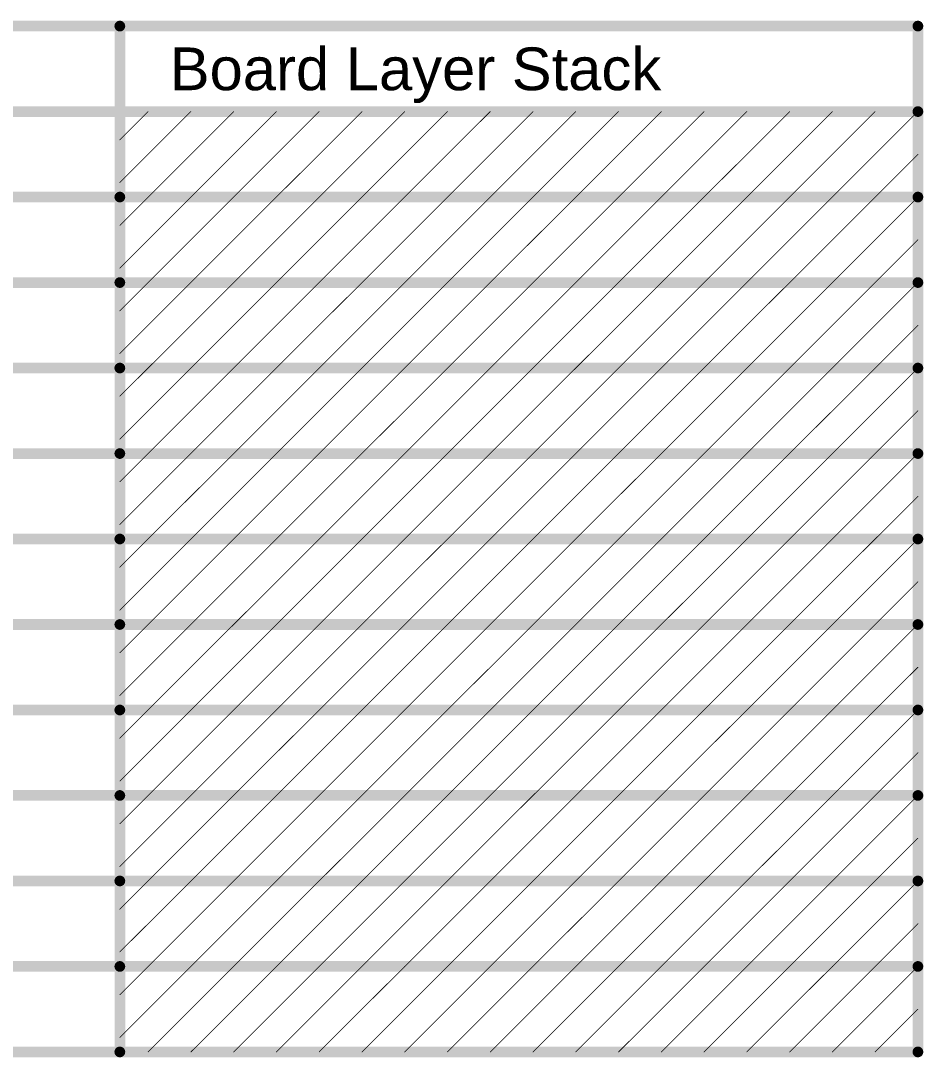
# Model space of a CAD drawing. Header units: inches. Extents: x -7 to 5163, y -3 to 5149.
# Drawn here: x 357.71 to 389.88, y 177 to 213.96 of the extents above; entities that cross this region are included whole.
import ezdxf

# ---------------------------------------------------------------- set-up
doc = ezdxf.new("R2010")
doc.units = ezdxf.units.IN
doc.layers.add('Fabrication', color=76, linetype='Continuous')
doc.styles.add('Arial', font='', dxfattribs={"height": 0.2})
doc.styles.get('Arial').set_extended_font_data('Arial')

msp = doc.modelspace()

# ---------------------------------------------------------------- linework, layer by layer
at = {"layer": 'Fabrication'}
for points, const_width in [([(274.4, 213.766), (389.686, 213.766)], 0.381), ([(361.246, 177.19), (361.246, 213.766)], 0.381), ([(389.686, 177.19), (389.686, 213.766)], 0.381), ([(274.4, 210.718), (389.686, 210.718)], 0.381), ([(361.246, 208.186), (363.778, 210.718)], 0.0254), ([(361.246, 209.71), (362.254, 210.718)], 0.0254), ([(362.254, 207.67), (365.302, 210.718)], 0.0254), ([(363.778, 207.67), (366.826, 210.718)], 0.0254), ([(365.302, 207.67), (368.35, 210.718)], 0.0254), ([(366.826, 207.67), (369.874, 210.718)], 0.0254), ([(368.35, 207.67), (371.398, 210.718)], 0.0254), ([(369.874, 207.67), (372.922, 210.718)], 0.0254), ([(371.398, 207.67), (374.446, 210.718)], 0.0254), ([(372.922, 207.67), (375.97, 210.718)], 0.0254), ([(374.446, 207.67), (377.494, 210.718)], 0.0254), ([(375.97, 207.67), (379.018, 210.718)], 0.0254), ([(377.494, 207.67), (380.542, 210.718)], 0.0254), ([(379.018, 207.67), (382.066, 210.718)], 0.0254), ([(380.542, 207.67), (383.59, 210.718)], 0.0254), ([(382.066, 207.67), (385.114, 210.718)], 0.0254), ([(383.59, 207.67), (386.638, 210.718)], 0.0254), ([(385.114, 207.67), (388.162, 210.718)], 0.0254), ([(386.638, 207.67), (389.686, 210.718)], 0.0254), ([(388.162, 207.67), (389.686, 209.194)], 0.0254), ([(346.771, 207.67), (361.246, 207.67)], 0.381), ([(361.246, 207.67), (389.686, 207.67)], 0.381), ([(361.246, 205.138), (363.778, 207.67)], 0.0254), ([(361.246, 206.662), (362.254, 207.67)], 0.0254), ([(362.254, 204.622), (365.302, 207.67)], 0.0254), ([(363.778, 204.622), (366.826, 207.67)], 0.0254), ([(365.302, 204.622), (368.35, 207.67)], 0.0254), ([(366.826, 204.622), (369.874, 207.67)], 0.0254), ([(368.35, 204.622), (371.398, 207.67)], 0.0254), ([(369.874, 204.622), (372.922, 207.67)], 0.0254), ([(371.398, 204.622), (374.446, 207.67)], 0.0254), ([(372.922, 204.622), (375.97, 207.67)], 0.0254), ([(374.446, 204.622), (377.494, 207.67)], 0.0254), ([(375.97, 204.622), (379.018, 207.67)], 0.0254), ([(377.494, 204.622), (380.542, 207.67)], 0.0254), ([(379.018, 204.622), (382.066, 207.67)], 0.0254), ([(380.542, 204.622), (383.59, 207.67)], 0.0254), ([(382.066, 204.622), (385.114, 207.67)], 0.0254), ([(383.59, 204.622), (386.638, 207.67)], 0.0254), ([(385.114, 204.622), (388.162, 207.67)], 0.0254), ([(386.638, 204.622), (389.686, 207.67)], 0.0254), ([(388.162, 204.622), (389.686, 206.146)], 0.0254), ([(346.771, 204.622), (361.246, 204.622)], 0.381), ([(361.246, 204.622), (389.686, 204.622)], 0.381), ([(361.246, 202.09), (363.778, 204.622)], 0.0254), ([(361.246, 203.614), (362.254, 204.622)], 0.0254), ([(362.254, 201.574), (365.302, 204.622)], 0.0254), ([(363.778, 201.574), (366.826, 204.622)], 0.0254), ([(365.302, 201.574), (368.35, 204.622)], 0.0254), ([(366.826, 201.574), (369.874, 204.622)], 0.0254), ([(368.35, 201.574), (371.398, 204.622)], 0.0254), ([(369.874, 201.574), (372.922, 204.622)], 0.0254), ([(371.398, 201.574), (374.446, 204.622)], 0.0254), ([(372.922, 201.574), (375.97, 204.622)], 0.0254), ([(374.446, 201.574), (377.494, 204.622)], 0.0254), ([(375.97, 201.574), (379.018, 204.622)], 0.0254), ([(377.494, 201.574), (380.542, 204.622)], 0.0254), ([(379.018, 201.574), (382.066, 204.622)], 0.0254), ([(380.542, 201.574), (383.59, 204.622)], 0.0254), ([(382.066, 201.574), (385.114, 204.622)], 0.0254), ([(383.59, 201.574), (386.638, 204.622)], 0.0254), ([(385.114, 201.574), (388.162, 204.622)], 0.0254), ([(386.638, 201.574), (389.686, 204.622)], 0.0254), ([(388.162, 201.574), (389.686, 203.098)], 0.0254), ([(346.771, 201.574), (361.246, 201.574)], 0.381), ([(361.246, 201.574), (389.686, 201.574)], 0.381), ([(361.246, 199.042), (363.778, 201.574)], 0.0254), ([(361.246, 200.566), (362.254, 201.574)], 0.0254), ([(362.254, 198.526), (365.302, 201.574)], 0.0254), ([(363.778, 198.526), (366.826, 201.574)], 0.0254), ([(365.302, 198.526), (368.35, 201.574)], 0.0254), ([(366.826, 198.526), (369.874, 201.574)], 0.0254), ([(368.35, 198.526), (371.398, 201.574)], 0.0254), ([(369.874, 198.526), (372.922, 201.574)], 0.0254), ([(371.398, 198.526), (374.446, 201.574)], 0.0254), ([(372.922, 198.526), (375.97, 201.574)], 0.0254), ([(374.446, 198.526), (377.494, 201.574)], 0.0254), ([(375.97, 198.526), (379.018, 201.574)], 0.0254), ([(377.494, 198.526), (380.542, 201.574)], 0.0254), ([(379.018, 198.526), (382.066, 201.574)], 0.0254), ([(380.542, 198.526), (383.59, 201.574)], 0.0254), ([(382.066, 198.526), (385.114, 201.574)], 0.0254), ([(383.59, 198.526), (386.638, 201.574)], 0.0254), ([(385.114, 198.526), (388.162, 201.574)], 0.0254), ([(386.638, 198.526), (389.686, 201.574)], 0.0254), ([(388.162, 198.526), (389.686, 200.05)], 0.0254), ([(346.771, 198.526), (361.246, 198.526)], 0.381), ([(361.246, 198.526), (389.686, 198.526)], 0.381), ([(361.246, 195.994), (363.778, 198.526)], 0.0254), ([(361.246, 197.518), (362.254, 198.526)], 0.0254), ([(362.254, 195.478), (365.302, 198.526)], 0.0254), ([(363.778, 195.478), (366.826, 198.526)], 0.0254), ([(365.302, 195.478), (368.35, 198.526)], 0.0254), ([(366.826, 195.478), (369.874, 198.526)], 0.0254), ([(368.35, 195.478), (371.398, 198.526)], 0.0254), ([(369.874, 195.478), (372.922, 198.526)], 0.0254), ([(371.398, 195.478), (374.446, 198.526)], 0.0254), ([(372.922, 195.478), (375.97, 198.526)], 0.0254), ([(374.446, 195.478), (377.494, 198.526)], 0.0254), ([(375.97, 195.478), (379.018, 198.526)], 0.0254), ([(377.494, 195.478), (380.542, 198.526)], 0.0254), ([(379.018, 195.478), (382.066, 198.526)], 0.0254), ([(380.542, 195.478), (383.59, 198.526)], 0.0254), ([(382.066, 195.478), (385.114, 198.526)], 0.0254), ([(383.59, 195.478), (386.638, 198.526)], 0.0254), ([(385.114, 195.478), (388.162, 198.526)], 0.0254), ([(386.638, 195.478), (389.686, 198.526)], 0.0254), ([(388.162, 195.478), (389.686, 197.002)], 0.0254), ([(346.771, 195.478), (361.246, 195.478)], 0.381), ([(361.246, 195.478), (389.686, 195.478)], 0.381), ([(361.246, 192.946), (363.778, 195.478)], 0.0254), ([(361.246, 194.47), (362.254, 195.478)], 0.0254), ([(362.254, 192.43), (365.302, 195.478)], 0.0254), ([(363.778, 192.43), (366.826, 195.478)], 0.0254), ([(365.302, 192.43), (368.35, 195.478)], 0.0254), ([(366.826, 192.43), (369.874, 195.478)], 0.0254), ([(368.35, 192.43), (371.398, 195.478)], 0.0254), ([(369.874, 192.43), (372.922, 195.478)], 0.0254), ([(371.398, 192.43), (374.446, 195.478)], 0.0254), ([(372.922, 192.43), (375.97, 195.478)], 0.0254), ([(374.446, 192.43), (377.494, 195.478)], 0.0254), ([(375.97, 192.43), (379.018, 195.478)], 0.0254), ([(377.494, 192.43), (380.542, 195.478)], 0.0254), ([(379.018, 192.43), (382.066, 195.478)], 0.0254), ([(380.542, 192.43), (383.59, 195.478)], 0.0254), ([(382.066, 192.43), (385.114, 195.478)], 0.0254), ([(383.59, 192.43), (386.638, 195.478)], 0.0254), ([(385.114, 192.43), (388.162, 195.478)], 0.0254), ([(386.638, 192.43), (389.686, 195.478)], 0.0254), ([(388.162, 192.43), (389.686, 193.954)], 0.0254), ([(346.771, 192.43), (361.246, 192.43)], 0.381), ([(361.246, 192.43), (389.686, 192.43)], 0.381), ([(361.246, 189.898), (363.778, 192.43)], 0.0254), ([(361.246, 191.422), (362.254, 192.43)], 0.0254), ([(362.254, 189.382), (365.302, 192.43)], 0.0254), ([(363.778, 189.382), (366.826, 192.43)], 0.0254), ([(365.302, 189.382), (368.35, 192.43)], 0.0254), ([(366.826, 189.382), (369.874, 192.43)], 0.0254), ([(368.35, 189.382), (371.398, 192.43)], 0.0254), ([(369.874, 189.382), (372.922, 192.43)], 0.0254), ([(371.398, 189.382), (374.446, 192.43)], 0.0254), ([(372.922, 189.382), (375.97, 192.43)], 0.0254), ([(374.446, 189.382), (377.494, 192.43)], 0.0254), ([(375.97, 189.382), (379.018, 192.43)], 0.0254), ([(377.494, 189.382), (380.542, 192.43)], 0.0254), ([(379.018, 189.382), (382.066, 192.43)], 0.0254), ([(380.542, 189.382), (383.59, 192.43)], 0.0254), ([(382.066, 189.382), (385.114, 192.43)], 0.0254), ([(383.59, 189.382), (386.638, 192.43)], 0.0254), ([(385.114, 189.382), (388.162, 192.43)], 0.0254), ([(386.638, 189.382), (389.686, 192.43)], 0.0254), ([(388.162, 189.382), (389.686, 190.906)], 0.0254), ([(346.771, 189.382), (361.246, 189.382)], 0.381), ([(361.246, 189.382), (389.686, 189.382)], 0.381), ([(361.246, 186.85), (363.778, 189.382)], 0.0254), ([(361.246, 188.374), (362.254, 189.382)], 0.0254), ([(362.254, 186.334), (365.302, 189.382)], 0.0254), ([(363.778, 186.334), (366.826, 189.382)], 0.0254), ([(365.302, 186.334), (368.35, 189.382)], 0.0254), ([(366.826, 186.334), (369.874, 189.382)], 0.0254), ([(368.35, 186.334), (371.398, 189.382)], 0.0254), ([(369.874, 186.334), (372.922, 189.382)], 0.0254), ([(371.398, 186.334), (374.446, 189.382)], 0.0254), ([(372.922, 186.334), (375.97, 189.382)], 0.0254), ([(374.446, 186.334), (377.494, 189.382)], 0.0254), ([(375.97, 186.334), (379.018, 189.382)], 0.0254), ([(377.494, 186.334), (380.542, 189.382)], 0.0254), ([(379.018, 186.334), (382.066, 189.382)], 0.0254), ([(380.542, 186.334), (383.59, 189.382)], 0.0254), ([(382.066, 186.334), (385.114, 189.382)], 0.0254), ([(383.59, 186.334), (386.638, 189.382)], 0.0254), ([(385.114, 186.334), (388.162, 189.382)], 0.0254), ([(386.638, 186.334), (389.686, 189.382)], 0.0254), ([(388.162, 186.334), (389.686, 187.858)], 0.0254), ([(346.771, 186.334), (361.246, 186.334)], 0.381), ([(361.246, 186.334), (389.686, 186.334)], 0.381), ([(361.246, 183.802), (363.778, 186.334)], 0.0254), ([(361.246, 185.326), (362.254, 186.334)], 0.0254), ([(362.254, 183.286), (365.302, 186.334)], 0.0254), ([(363.778, 183.286), (366.826, 186.334)], 0.0254), ([(365.302, 183.286), (368.35, 186.334)], 0.0254), ([(366.826, 183.286), (369.874, 186.334)], 0.0254), ([(368.35, 183.286), (371.398, 186.334)], 0.0254), ([(369.874, 183.286), (372.922, 186.334)], 0.0254), ([(371.398, 183.286), (374.446, 186.334)], 0.0254), ([(372.922, 183.286), (375.97, 186.334)], 0.0254), ([(374.446, 183.286), (377.494, 186.334)], 0.0254), ([(375.97, 183.286), (379.018, 186.334)], 0.0254), ([(377.494, 183.286), (380.542, 186.334)], 0.0254), ([(379.018, 183.286), (382.066, 186.334)], 0.0254), ([(380.542, 183.286), (383.59, 186.334)], 0.0254), ([(382.066, 183.286), (385.114, 186.334)], 0.0254), ([(383.59, 183.286), (386.638, 186.334)], 0.0254), ([(385.114, 183.286), (388.162, 186.334)], 0.0254), ([(386.638, 183.286), (389.686, 186.334)], 0.0254), ([(388.162, 183.286), (389.686, 184.81)], 0.0254), ([(346.771, 183.286), (361.246, 183.286)], 0.381), ([(361.246, 183.286), (389.686, 183.286)], 0.381), ([(361.246, 180.754), (363.778, 183.286)], 0.0254), ([(361.246, 182.278), (362.254, 183.286)], 0.0254), ([(362.254, 180.238), (365.302, 183.286)], 0.0254), ([(363.778, 180.238), (366.826, 183.286)], 0.0254), ([(365.302, 180.238), (368.35, 183.286)], 0.0254), ([(366.826, 180.238), (369.874, 183.286)], 0.0254), ([(368.35, 180.238), (371.398, 183.286)], 0.0254), ([(369.874, 180.238), (372.922, 183.286)], 0.0254), ([(371.398, 180.238), (374.446, 183.286)], 0.0254), ([(372.922, 180.238), (375.97, 183.286)], 0.0254), ([(374.446, 180.238), (377.494, 183.286)], 0.0254), ([(375.97, 180.238), (379.018, 183.286)], 0.0254), ([(377.494, 180.238), (380.542, 183.286)], 0.0254), ([(379.018, 180.238), (382.066, 183.286)], 0.0254), ([(380.542, 180.238), (383.59, 183.286)], 0.0254), ([(382.066, 180.238), (385.114, 183.286)], 0.0254), ([(383.59, 180.238), (386.638, 183.286)], 0.0254), ([(385.114, 180.238), (388.162, 183.286)], 0.0254), ([(386.638, 180.238), (389.686, 183.286)], 0.0254), ([(388.162, 180.238), (389.686, 181.762)], 0.0254), ([(346.771, 180.238), (361.246, 180.238)], 0.381), ([(361.246, 180.238), (389.686, 180.238)], 0.381), ([(361.246, 177.706), (363.778, 180.238)], 0.0254), ([(361.246, 179.23), (362.254, 180.238)], 0.0254), ([(362.254, 177.19), (365.302, 180.238)], 0.0254), ([(363.778, 177.19), (366.826, 180.238)], 0.0254), ([(365.302, 177.19), (368.35, 180.238)], 0.0254), ([(366.826, 177.19), (369.874, 180.238)], 0.0254), ([(368.35, 177.19), (371.398, 180.238)], 0.0254), ([(369.874, 177.19), (372.922, 180.238)], 0.0254), ([(371.398, 177.19), (374.446, 180.238)], 0.0254), ([(372.922, 177.19), (375.97, 180.238)], 0.0254), ([(374.446, 177.19), (377.494, 180.238)], 0.0254), ([(375.97, 177.19), (379.018, 180.238)], 0.0254), ([(377.494, 177.19), (380.542, 180.238)], 0.0254), ([(379.018, 177.19), (382.066, 180.238)], 0.0254), ([(380.542, 177.19), (383.59, 180.238)], 0.0254), ([(382.066, 177.19), (385.114, 180.238)], 0.0254), ([(383.59, 177.19), (386.638, 180.238)], 0.0254), ([(385.114, 177.19), (388.162, 180.238)], 0.0254), ([(386.638, 177.19), (389.686, 180.238)], 0.0254), ([(388.162, 177.19), (389.686, 178.714)], 0.0254), ([(346.771, 177.19), (361.246, 177.19)], 0.381), ([(361.246, 177.19), (389.686, 177.19)], 0.381)]:
    msp.add_lwpolyline(points, dxfattribs=dict(at, const_width=const_width))
for points, const_width in [([(361.15, 213.766, 1), (361.341, 213.766, 1)], 0.191), ([(389.59, 213.766, 1), (389.781, 213.766, 1)], 0.191), ([(389.59, 213.766, 1), (389.781, 213.766, 1)], 0.191), ([(362.247, 210.718, 1), (362.26, 210.718, 1)], 0.0127), ([(363.771, 210.718, 1), (363.784, 210.718, 1)], 0.0127), ([(365.295, 210.718, 1), (365.308, 210.718, 1)], 0.0127), ([(366.819, 210.718, 1), (366.832, 210.718, 1)], 0.0127), ([(368.343, 210.718, 1), (368.356, 210.718, 1)], 0.0127), ([(369.867, 210.718, 1), (369.88, 210.718, 1)], 0.0127), ([(371.391, 210.718, 1), (371.404, 210.718, 1)], 0.0127), ([(372.915, 210.718, 1), (372.928, 210.718, 1)], 0.0127), ([(374.439, 210.718, 1), (374.452, 210.718, 1)], 0.0127), ([(375.963, 210.718, 1), (375.976, 210.718, 1)], 0.0127), ([(377.487, 210.718, 1), (377.5, 210.718, 1)], 0.0127), ([(379.011, 210.718, 1), (379.024, 210.718, 1)], 0.0127), ([(380.535, 210.718, 1), (380.548, 210.718, 1)], 0.0127), ([(382.059, 210.718, 1), (382.072, 210.718, 1)], 0.0127), ([(383.583, 210.718, 1), (383.596, 210.718, 1)], 0.0127), ([(385.107, 210.718, 1), (385.12, 210.718, 1)], 0.0127), ([(386.631, 210.718, 1), (386.644, 210.718, 1)], 0.0127), ([(388.155, 210.718, 1), (388.168, 210.718, 1)], 0.0127), ([(389.59, 210.718, 1), (389.781, 210.718, 1)], 0.191), ([(389.679, 210.718, 1), (389.692, 210.718, 1)], 0.0127), ([(361.239, 209.71, 1), (361.252, 209.71, 1)], 0.0127), ([(389.679, 209.194, 1), (389.692, 209.194, 1)], 0.0127), ([(361.239, 208.186, 1), (361.252, 208.186, 1)], 0.0127), ([(361.15, 207.67, 1), (361.341, 207.67, 1)], 0.191), ([(361.15, 207.67, 1), (361.341, 207.67, 1)], 0.191), ([(389.59, 207.67, 1), (389.781, 207.67, 1)], 0.191), ([(362.247, 207.67, 1), (362.26, 207.67, 1)], 0.0127), ([(362.247, 207.67, 1), (362.26, 207.67, 1)], 0.0127), ([(363.771, 207.67, 1), (363.784, 207.67, 1)], 0.0127), ([(363.771, 207.67, 1), (363.784, 207.67, 1)], 0.0127), ([(365.295, 207.67, 1), (365.308, 207.67, 1)], 0.0127), ([(365.295, 207.67, 1), (365.308, 207.67, 1)], 0.0127), ([(366.819, 207.67, 1), (366.832, 207.67, 1)], 0.0127), ([(366.819, 207.67, 1), (366.832, 207.67, 1)], 0.0127), ([(368.343, 207.67, 1), (368.356, 207.67, 1)], 0.0127), ([(368.343, 207.67, 1), (368.356, 207.67, 1)], 0.0127), ([(369.867, 207.67, 1), (369.88, 207.67, 1)], 0.0127), ([(369.867, 207.67, 1), (369.88, 207.67, 1)], 0.0127), ([(371.391, 207.67, 1), (371.404, 207.67, 1)], 0.0127), ([(371.391, 207.67, 1), (371.404, 207.67, 1)], 0.0127), ([(372.915, 207.67, 1), (372.928, 207.67, 1)], 0.0127), ([(372.915, 207.67, 1), (372.928, 207.67, 1)], 0.0127), ([(374.439, 207.67, 1), (374.452, 207.67, 1)], 0.0127), ([(374.439, 207.67, 1), (374.452, 207.67, 1)], 0.0127), ([(375.963, 207.67, 1), (375.976, 207.67, 1)], 0.0127), ([(375.963, 207.67, 1), (375.976, 207.67, 1)], 0.0127), ([(377.487, 207.67, 1), (377.5, 207.67, 1)], 0.0127), ([(377.487, 207.67, 1), (377.5, 207.67, 1)], 0.0127), ([(379.011, 207.67, 1), (379.024, 207.67, 1)], 0.0127), ([(379.011, 207.67, 1), (379.024, 207.67, 1)], 0.0127), ([(380.535, 207.67, 1), (380.548, 207.67, 1)], 0.0127), ([(380.535, 207.67, 1), (380.548, 207.67, 1)], 0.0127), ([(382.059, 207.67, 1), (382.072, 207.67, 1)], 0.0127), ([(382.059, 207.67, 1), (382.072, 207.67, 1)], 0.0127), ([(383.583, 207.67, 1), (383.596, 207.67, 1)], 0.0127), ([(383.583, 207.67, 1), (383.596, 207.67, 1)], 0.0127), ([(385.107, 207.67, 1), (385.12, 207.67, 1)], 0.0127), ([(385.107, 207.67, 1), (385.12, 207.67, 1)], 0.0127), ([(386.631, 207.67, 1), (386.644, 207.67, 1)], 0.0127), ([(386.631, 207.67, 1), (386.644, 207.67, 1)], 0.0127), ([(388.155, 207.67, 1), (388.168, 207.67, 1)], 0.0127), ([(388.155, 207.67, 1), (388.168, 207.67, 1)], 0.0127), ([(389.679, 207.67, 1), (389.692, 207.67, 1)], 0.0127), ([(361.239, 206.662, 1), (361.252, 206.662, 1)], 0.0127), ([(389.679, 206.146, 1), (389.692, 206.146, 1)], 0.0127), ([(361.239, 205.138, 1), (361.252, 205.138, 1)], 0.0127), ([(361.15, 204.622, 1), (361.341, 204.622, 1)], 0.191), ([(361.15, 204.622, 1), (361.341, 204.622, 1)], 0.191), ([(389.59, 204.622, 1), (389.781, 204.622, 1)], 0.191), ([(362.247, 204.622, 1), (362.26, 204.622, 1)], 0.0127), ([(362.247, 204.622, 1), (362.26, 204.622, 1)], 0.0127), ([(363.771, 204.622, 1), (363.784, 204.622, 1)], 0.0127), ([(363.771, 204.622, 1), (363.784, 204.622, 1)], 0.0127), ([(365.295, 204.622, 1), (365.308, 204.622, 1)], 0.0127), ([(365.295, 204.622, 1), (365.308, 204.622, 1)], 0.0127), ([(366.819, 204.622, 1), (366.832, 204.622, 1)], 0.0127), ([(366.819, 204.622, 1), (366.832, 204.622, 1)], 0.0127), ([(368.343, 204.622, 1), (368.356, 204.622, 1)], 0.0127), ([(368.343, 204.622, 1), (368.356, 204.622, 1)], 0.0127), ([(369.867, 204.622, 1), (369.88, 204.622, 1)], 0.0127), ([(369.867, 204.622, 1), (369.88, 204.622, 1)], 0.0127), ([(371.391, 204.622, 1), (371.404, 204.622, 1)], 0.0127), ([(371.391, 204.622, 1), (371.404, 204.622, 1)], 0.0127), ([(372.915, 204.622, 1), (372.928, 204.622, 1)], 0.0127), ([(372.915, 204.622, 1), (372.928, 204.622, 1)], 0.0127), ([(374.439, 204.622, 1), (374.452, 204.622, 1)], 0.0127), ([(374.439, 204.622, 1), (374.452, 204.622, 1)], 0.0127), ([(375.963, 204.622, 1), (375.976, 204.622, 1)], 0.0127), ([(375.963, 204.622, 1), (375.976, 204.622, 1)], 0.0127), ([(377.487, 204.622, 1), (377.5, 204.622, 1)], 0.0127), ([(377.487, 204.622, 1), (377.5, 204.622, 1)], 0.0127), ([(379.011, 204.622, 1), (379.024, 204.622, 1)], 0.0127), ([(379.011, 204.622, 1), (379.024, 204.622, 1)], 0.0127), ([(380.535, 204.622, 1), (380.548, 204.622, 1)], 0.0127), ([(380.535, 204.622, 1), (380.548, 204.622, 1)], 0.0127), ([(382.059, 204.622, 1), (382.072, 204.622, 1)], 0.0127), ([(382.059, 204.622, 1), (382.072, 204.622, 1)], 0.0127), ([(383.583, 204.622, 1), (383.596, 204.622, 1)], 0.0127), ([(383.583, 204.622, 1), (383.596, 204.622, 1)], 0.0127), ([(385.107, 204.622, 1), (385.12, 204.622, 1)], 0.0127), ([(385.107, 204.622, 1), (385.12, 204.622, 1)], 0.0127), ([(386.631, 204.622, 1), (386.644, 204.622, 1)], 0.0127), ([(386.631, 204.622, 1), (386.644, 204.622, 1)], 0.0127), ([(388.155, 204.622, 1), (388.168, 204.622, 1)], 0.0127), ([(388.155, 204.622, 1), (388.168, 204.622, 1)], 0.0127), ([(389.679, 204.622, 1), (389.692, 204.622, 1)], 0.0127), ([(361.239, 203.614, 1), (361.252, 203.614, 1)], 0.0127), ([(389.679, 203.098, 1), (389.692, 203.098, 1)], 0.0127), ([(361.239, 202.09, 1), (361.252, 202.09, 1)], 0.0127), ([(361.15, 201.574, 1), (361.341, 201.574, 1)], 0.191), ([(361.15, 201.574, 1), (361.341, 201.574, 1)], 0.191), ([(362.247, 201.574, 1), (362.26, 201.574, 1)], 0.0127), ([(362.247, 201.574, 1), (362.26, 201.574, 1)], 0.0127), ([(363.771, 201.574, 1), (363.784, 201.574, 1)], 0.0127), ([(363.771, 201.574, 1), (363.784, 201.574, 1)], 0.0127), ([(365.295, 201.574, 1), (365.308, 201.574, 1)], 0.0127), ([(365.295, 201.574, 1), (365.308, 201.574, 1)], 0.0127), ([(366.819, 201.574, 1), (366.832, 201.574, 1)], 0.0127), ([(366.819, 201.574, 1), (366.832, 201.574, 1)], 0.0127), ([(368.343, 201.574, 1), (368.356, 201.574, 1)], 0.0127), ([(368.343, 201.574, 1), (368.356, 201.574, 1)], 0.0127), ([(369.867, 201.574, 1), (369.88, 201.574, 1)], 0.0127), ([(369.867, 201.574, 1), (369.88, 201.574, 1)], 0.0127), ([(371.391, 201.574, 1), (371.404, 201.574, 1)], 0.0127), ([(371.391, 201.574, 1), (371.404, 201.574, 1)], 0.0127), ([(372.915, 201.574, 1), (372.928, 201.574, 1)], 0.0127), ([(372.915, 201.574, 1), (372.928, 201.574, 1)], 0.0127), ([(374.439, 201.574, 1), (374.452, 201.574, 1)], 0.0127), ([(374.439, 201.574, 1), (374.452, 201.574, 1)], 0.0127), ([(375.963, 201.574, 1), (375.976, 201.574, 1)], 0.0127), ([(375.963, 201.574, 1), (375.976, 201.574, 1)], 0.0127), ([(377.487, 201.574, 1), (377.5, 201.574, 1)], 0.0127), ([(377.487, 201.574, 1), (377.5, 201.574, 1)], 0.0127), ([(379.011, 201.574, 1), (379.024, 201.574, 1)], 0.0127), ([(379.011, 201.574, 1), (379.024, 201.574, 1)], 0.0127), ([(380.535, 201.574, 1), (380.548, 201.574, 1)], 0.0127), ([(380.535, 201.574, 1), (380.548, 201.574, 1)], 0.0127), ([(382.059, 201.574, 1), (382.072, 201.574, 1)], 0.0127), ([(382.059, 201.574, 1), (382.072, 201.574, 1)], 0.0127), ([(383.583, 201.574, 1), (383.596, 201.574, 1)], 0.0127), ([(383.583, 201.574, 1), (383.596, 201.574, 1)], 0.0127), ([(385.107, 201.574, 1), (385.12, 201.574, 1)], 0.0127), ([(385.107, 201.574, 1), (385.12, 201.574, 1)], 0.0127), ([(386.631, 201.574, 1), (386.644, 201.574, 1)], 0.0127), ([(386.631, 201.574, 1), (386.644, 201.574, 1)], 0.0127), ([(388.155, 201.574, 1), (388.168, 201.574, 1)], 0.0127), ([(388.155, 201.574, 1), (388.168, 201.574, 1)], 0.0127), ([(389.59, 201.574, 1), (389.781, 201.574, 1)], 0.191), ([(389.679, 201.574, 1), (389.692, 201.574, 1)], 0.0127), ([(361.239, 200.566, 1), (361.252, 200.566, 1)], 0.0127), ([(389.679, 200.05, 1), (389.692, 200.05, 1)], 0.0127), ([(361.239, 199.042, 1), (361.252, 199.042, 1)], 0.0127), ([(361.15, 198.526, 1), (361.341, 198.526, 1)], 0.191), ([(361.15, 198.526, 1), (361.341, 198.526, 1)], 0.191), ([(362.247, 198.526, 1), (362.26, 198.526, 1)], 0.0127), ([(362.247, 198.526, 1), (362.26, 198.526, 1)], 0.0127), ([(363.771, 198.526, 1), (363.784, 198.526, 1)], 0.0127), ([(363.771, 198.526, 1), (363.784, 198.526, 1)], 0.0127), ([(365.295, 198.526, 1), (365.308, 198.526, 1)], 0.0127), ([(365.295, 198.526, 1), (365.308, 198.526, 1)], 0.0127), ([(366.819, 198.526, 1), (366.832, 198.526, 1)], 0.0127), ([(366.819, 198.526, 1), (366.832, 198.526, 1)], 0.0127), ([(368.343, 198.526, 1), (368.356, 198.526, 1)], 0.0127), ([(368.343, 198.526, 1), (368.356, 198.526, 1)], 0.0127), ([(369.867, 198.526, 1), (369.88, 198.526, 1)], 0.0127), ([(369.867, 198.526, 1), (369.88, 198.526, 1)], 0.0127), ([(371.391, 198.526, 1), (371.404, 198.526, 1)], 0.0127), ([(371.391, 198.526, 1), (371.404, 198.526, 1)], 0.0127), ([(372.915, 198.526, 1), (372.928, 198.526, 1)], 0.0127), ([(372.915, 198.526, 1), (372.928, 198.526, 1)], 0.0127), ([(374.439, 198.526, 1), (374.452, 198.526, 1)], 0.0127), ([(374.439, 198.526, 1), (374.452, 198.526, 1)], 0.0127), ([(375.963, 198.526, 1), (375.976, 198.526, 1)], 0.0127), ([(375.963, 198.526, 1), (375.976, 198.526, 1)], 0.0127), ([(377.487, 198.526, 1), (377.5, 198.526, 1)], 0.0127), ([(377.487, 198.526, 1), (377.5, 198.526, 1)], 0.0127), ([(379.011, 198.526, 1), (379.024, 198.526, 1)], 0.0127), ([(379.011, 198.526, 1), (379.024, 198.526, 1)], 0.0127), ([(380.535, 198.526, 1), (380.548, 198.526, 1)], 0.0127), ([(380.535, 198.526, 1), (380.548, 198.526, 1)], 0.0127), ([(382.059, 198.526, 1), (382.072, 198.526, 1)], 0.0127), ([(382.059, 198.526, 1), (382.072, 198.526, 1)], 0.0127), ([(383.583, 198.526, 1), (383.596, 198.526, 1)], 0.0127), ([(383.583, 198.526, 1), (383.596, 198.526, 1)], 0.0127), ([(385.107, 198.526, 1), (385.12, 198.526, 1)], 0.0127), ([(385.107, 198.526, 1), (385.12, 198.526, 1)], 0.0127), ([(386.631, 198.526, 1), (386.644, 198.526, 1)], 0.0127), ([(386.631, 198.526, 1), (386.644, 198.526, 1)], 0.0127), ([(388.155, 198.526, 1), (388.168, 198.526, 1)], 0.0127), ([(388.155, 198.526, 1), (388.168, 198.526, 1)], 0.0127), ([(389.59, 198.526, 1), (389.781, 198.526, 1)], 0.191), ([(389.679, 198.526, 1), (389.692, 198.526, 1)], 0.0127), ([(361.239, 197.518, 1), (361.252, 197.518, 1)], 0.0127), ([(389.679, 197.002, 1), (389.692, 197.002, 1)], 0.0127), ([(361.239, 195.994, 1), (361.252, 195.994, 1)], 0.0127), ([(361.15, 195.478, 1), (361.341, 195.478, 1)], 0.191), ([(361.15, 195.478, 1), (361.341, 195.478, 1)], 0.191), ([(389.59, 195.478, 1), (389.781, 195.478, 1)], 0.191), ([(362.247, 195.478, 1), (362.26, 195.478, 1)], 0.0127), ([(362.247, 195.478, 1), (362.26, 195.478, 1)], 0.0127), ([(363.771, 195.478, 1), (363.784, 195.478, 1)], 0.0127), ([(363.771, 195.478, 1), (363.784, 195.478, 1)], 0.0127), ([(365.295, 195.478, 1), (365.308, 195.478, 1)], 0.0127), ([(365.295, 195.478, 1), (365.308, 195.478, 1)], 0.0127), ([(366.819, 195.478, 1), (366.832, 195.478, 1)], 0.0127), ([(366.819, 195.478, 1), (366.832, 195.478, 1)], 0.0127), ([(368.343, 195.478, 1), (368.356, 195.478, 1)], 0.0127), ([(368.343, 195.478, 1), (368.356, 195.478, 1)], 0.0127), ([(369.867, 195.478, 1), (369.88, 195.478, 1)], 0.0127), ([(369.867, 195.478, 1), (369.88, 195.478, 1)], 0.0127), ([(371.391, 195.478, 1), (371.404, 195.478, 1)], 0.0127), ([(371.391, 195.478, 1), (371.404, 195.478, 1)], 0.0127), ([(372.915, 195.478, 1), (372.928, 195.478, 1)], 0.0127), ([(372.915, 195.478, 1), (372.928, 195.478, 1)], 0.0127), ([(374.439, 195.478, 1), (374.452, 195.478, 1)], 0.0127), ([(374.439, 195.478, 1), (374.452, 195.478, 1)], 0.0127), ([(375.963, 195.478, 1), (375.976, 195.478, 1)], 0.0127), ([(375.963, 195.478, 1), (375.976, 195.478, 1)], 0.0127), ([(377.487, 195.478, 1), (377.5, 195.478, 1)], 0.0127), ([(377.487, 195.478, 1), (377.5, 195.478, 1)], 0.0127), ([(379.011, 195.478, 1), (379.024, 195.478, 1)], 0.0127), ([(379.011, 195.478, 1), (379.024, 195.478, 1)], 0.0127), ([(380.535, 195.478, 1), (380.548, 195.478, 1)], 0.0127), ([(380.535, 195.478, 1), (380.548, 195.478, 1)], 0.0127), ([(382.059, 195.478, 1), (382.072, 195.478, 1)], 0.0127), ([(382.059, 195.478, 1), (382.072, 195.478, 1)], 0.0127), ([(383.583, 195.478, 1), (383.596, 195.478, 1)], 0.0127), ([(383.583, 195.478, 1), (383.596, 195.478, 1)], 0.0127), ([(385.107, 195.478, 1), (385.12, 195.478, 1)], 0.0127), ([(385.107, 195.478, 1), (385.12, 195.478, 1)], 0.0127), ([(386.631, 195.478, 1), (386.644, 195.478, 1)], 0.0127), ([(386.631, 195.478, 1), (386.644, 195.478, 1)], 0.0127), ([(388.155, 195.478, 1), (388.168, 195.478, 1)], 0.0127), ([(388.155, 195.478, 1), (388.168, 195.478, 1)], 0.0127), ([(389.679, 195.478, 1), (389.692, 195.478, 1)], 0.0127), ([(361.239, 194.47, 1), (361.252, 194.47, 1)], 0.0127), ([(389.679, 193.954, 1), (389.692, 193.954, 1)], 0.0127), ([(361.239, 192.946, 1), (361.252, 192.946, 1)], 0.0127), ([(361.15, 192.43, 1), (361.341, 192.43, 1)], 0.191), ([(361.15, 192.43, 1), (361.341, 192.43, 1)], 0.191), ([(389.59, 192.43, 1), (389.781, 192.43, 1)], 0.191), ([(362.247, 192.43, 1), (362.26, 192.43, 1)], 0.0127), ([(362.247, 192.43, 1), (362.26, 192.43, 1)], 0.0127), ([(363.771, 192.43, 1), (363.784, 192.43, 1)], 0.0127), ([(363.771, 192.43, 1), (363.784, 192.43, 1)], 0.0127), ([(365.295, 192.43, 1), (365.308, 192.43, 1)], 0.0127), ([(365.295, 192.43, 1), (365.308, 192.43, 1)], 0.0127), ([(366.819, 192.43, 1), (366.832, 192.43, 1)], 0.0127), ([(366.819, 192.43, 1), (366.832, 192.43, 1)], 0.0127), ([(368.343, 192.43, 1), (368.356, 192.43, 1)], 0.0127), ([(368.343, 192.43, 1), (368.356, 192.43, 1)], 0.0127), ([(369.867, 192.43, 1), (369.88, 192.43, 1)], 0.0127), ([(369.867, 192.43, 1), (369.88, 192.43, 1)], 0.0127), ([(371.391, 192.43, 1), (371.404, 192.43, 1)], 0.0127), ([(371.391, 192.43, 1), (371.404, 192.43, 1)], 0.0127), ([(372.915, 192.43, 1), (372.928, 192.43, 1)], 0.0127), ([(372.915, 192.43, 1), (372.928, 192.43, 1)], 0.0127), ([(374.439, 192.43, 1), (374.452, 192.43, 1)], 0.0127), ([(374.439, 192.43, 1), (374.452, 192.43, 1)], 0.0127), ([(375.963, 192.43, 1), (375.976, 192.43, 1)], 0.0127), ([(375.963, 192.43, 1), (375.976, 192.43, 1)], 0.0127), ([(377.487, 192.43, 1), (377.5, 192.43, 1)], 0.0127), ([(377.487, 192.43, 1), (377.5, 192.43, 1)], 0.0127), ([(379.011, 192.43, 1), (379.024, 192.43, 1)], 0.0127), ([(379.011, 192.43, 1), (379.024, 192.43, 1)], 0.0127), ([(380.535, 192.43, 1), (380.548, 192.43, 1)], 0.0127), ([(380.535, 192.43, 1), (380.548, 192.43, 1)], 0.0127), ([(382.059, 192.43, 1), (382.072, 192.43, 1)], 0.0127), ([(382.059, 192.43, 1), (382.072, 192.43, 1)], 0.0127), ([(383.583, 192.43, 1), (383.596, 192.43, 1)], 0.0127), ([(383.583, 192.43, 1), (383.596, 192.43, 1)], 0.0127), ([(385.107, 192.43, 1), (385.12, 192.43, 1)], 0.0127), ([(385.107, 192.43, 1), (385.12, 192.43, 1)], 0.0127), ([(386.631, 192.43, 1), (386.644, 192.43, 1)], 0.0127), ([(386.631, 192.43, 1), (386.644, 192.43, 1)], 0.0127), ([(388.155, 192.43, 1), (388.168, 192.43, 1)], 0.0127), ([(388.155, 192.43, 1), (388.168, 192.43, 1)], 0.0127), ([(389.679, 192.43, 1), (389.692, 192.43, 1)], 0.0127), ([(361.239, 191.422, 1), (361.252, 191.422, 1)], 0.0127), ([(389.679, 190.906, 1), (389.692, 190.906, 1)], 0.0127), ([(361.239, 189.898, 1), (361.252, 189.898, 1)], 0.0127), ([(361.15, 189.382, 1), (361.341, 189.382, 1)], 0.191), ([(361.15, 189.382, 1), (361.341, 189.382, 1)], 0.191), ([(362.247, 189.382, 1), (362.26, 189.382, 1)], 0.0127), ([(362.247, 189.382, 1), (362.26, 189.382, 1)], 0.0127), ([(363.771, 189.382, 1), (363.784, 189.382, 1)], 0.0127), ([(363.771, 189.382, 1), (363.784, 189.382, 1)], 0.0127), ([(365.295, 189.382, 1), (365.308, 189.382, 1)], 0.0127), ([(365.295, 189.382, 1), (365.308, 189.382, 1)], 0.0127), ([(366.819, 189.382, 1), (366.832, 189.382, 1)], 0.0127), ([(366.819, 189.382, 1), (366.832, 189.382, 1)], 0.0127), ([(368.343, 189.382, 1), (368.356, 189.382, 1)], 0.0127), ([(368.343, 189.382, 1), (368.356, 189.382, 1)], 0.0127), ([(369.867, 189.382, 1), (369.88, 189.382, 1)], 0.0127), ([(369.867, 189.382, 1), (369.88, 189.382, 1)], 0.0127), ([(371.391, 189.382, 1), (371.404, 189.382, 1)], 0.0127), ([(371.391, 189.382, 1), (371.404, 189.382, 1)], 0.0127), ([(372.915, 189.382, 1), (372.928, 189.382, 1)], 0.0127), ([(372.915, 189.382, 1), (372.928, 189.382, 1)], 0.0127), ([(374.439, 189.382, 1), (374.452, 189.382, 1)], 0.0127), ([(374.439, 189.382, 1), (374.452, 189.382, 1)], 0.0127), ([(375.963, 189.382, 1), (375.976, 189.382, 1)], 0.0127), ([(375.963, 189.382, 1), (375.976, 189.382, 1)], 0.0127), ([(377.487, 189.382, 1), (377.5, 189.382, 1)], 0.0127), ([(377.487, 189.382, 1), (377.5, 189.382, 1)], 0.0127), ([(379.011, 189.382, 1), (379.024, 189.382, 1)], 0.0127), ([(379.011, 189.382, 1), (379.024, 189.382, 1)], 0.0127), ([(380.535, 189.382, 1), (380.548, 189.382, 1)], 0.0127), ([(380.535, 189.382, 1), (380.548, 189.382, 1)], 0.0127), ([(382.059, 189.382, 1), (382.072, 189.382, 1)], 0.0127), ([(382.059, 189.382, 1), (382.072, 189.382, 1)], 0.0127), ([(383.583, 189.382, 1), (383.596, 189.382, 1)], 0.0127), ([(383.583, 189.382, 1), (383.596, 189.382, 1)], 0.0127), ([(385.107, 189.382, 1), (385.12, 189.382, 1)], 0.0127), ([(385.107, 189.382, 1), (385.12, 189.382, 1)], 0.0127), ([(386.631, 189.382, 1), (386.644, 189.382, 1)], 0.0127), ([(386.631, 189.382, 1), (386.644, 189.382, 1)], 0.0127), ([(388.155, 189.382, 1), (388.168, 189.382, 1)], 0.0127), ([(388.155, 189.382, 1), (388.168, 189.382, 1)], 0.0127), ([(389.59, 189.382, 1), (389.781, 189.382, 1)], 0.191), ([(389.679, 189.382, 1), (389.692, 189.382, 1)], 0.0127), ([(361.239, 188.374, 1), (361.252, 188.374, 1)], 0.0127), ([(389.679, 187.858, 1), (389.692, 187.858, 1)], 0.0127), ([(361.239, 186.85, 1), (361.252, 186.85, 1)], 0.0127), ([(361.15, 186.334, 1), (361.341, 186.334, 1)], 0.191), ([(361.15, 186.334, 1), (361.341, 186.334, 1)], 0.191), ([(362.247, 186.334, 1), (362.26, 186.334, 1)], 0.0127), ([(362.247, 186.334, 1), (362.26, 186.334, 1)], 0.0127), ([(363.771, 186.334, 1), (363.784, 186.334, 1)], 0.0127), ([(363.771, 186.334, 1), (363.784, 186.334, 1)], 0.0127), ([(365.295, 186.334, 1), (365.308, 186.334, 1)], 0.0127), ([(365.295, 186.334, 1), (365.308, 186.334, 1)], 0.0127), ([(366.819, 186.334, 1), (366.832, 186.334, 1)], 0.0127), ([(366.819, 186.334, 1), (366.832, 186.334, 1)], 0.0127), ([(368.343, 186.334, 1), (368.356, 186.334, 1)], 0.0127), ([(368.343, 186.334, 1), (368.356, 186.334, 1)], 0.0127), ([(369.867, 186.334, 1), (369.88, 186.334, 1)], 0.0127), ([(369.867, 186.334, 1), (369.88, 186.334, 1)], 0.0127), ([(371.391, 186.334, 1), (371.404, 186.334, 1)], 0.0127), ([(371.391, 186.334, 1), (371.404, 186.334, 1)], 0.0127), ([(372.915, 186.334, 1), (372.928, 186.334, 1)], 0.0127), ([(372.915, 186.334, 1), (372.928, 186.334, 1)], 0.0127), ([(374.439, 186.334, 1), (374.452, 186.334, 1)], 0.0127), ([(374.439, 186.334, 1), (374.452, 186.334, 1)], 0.0127), ([(375.963, 186.334, 1), (375.976, 186.334, 1)], 0.0127), ([(375.963, 186.334, 1), (375.976, 186.334, 1)], 0.0127), ([(377.487, 186.334, 1), (377.5, 186.334, 1)], 0.0127), ([(377.487, 186.334, 1), (377.5, 186.334, 1)], 0.0127), ([(379.011, 186.334, 1), (379.024, 186.334, 1)], 0.0127), ([(379.011, 186.334, 1), (379.024, 186.334, 1)], 0.0127), ([(380.535, 186.334, 1), (380.548, 186.334, 1)], 0.0127), ([(380.535, 186.334, 1), (380.548, 186.334, 1)], 0.0127), ([(382.059, 186.334, 1), (382.072, 186.334, 1)], 0.0127), ([(382.059, 186.334, 1), (382.072, 186.334, 1)], 0.0127), ([(383.583, 186.334, 1), (383.596, 186.334, 1)], 0.0127), ([(383.583, 186.334, 1), (383.596, 186.334, 1)], 0.0127), ([(385.107, 186.334, 1), (385.12, 186.334, 1)], 0.0127), ([(385.107, 186.334, 1), (385.12, 186.334, 1)], 0.0127), ([(386.631, 186.334, 1), (386.644, 186.334, 1)], 0.0127), ([(386.631, 186.334, 1), (386.644, 186.334, 1)], 0.0127), ([(388.155, 186.334, 1), (388.168, 186.334, 1)], 0.0127), ([(388.155, 186.334, 1), (388.168, 186.334, 1)], 0.0127), ([(389.59, 186.334, 1), (389.781, 186.334, 1)], 0.191), ([(389.679, 186.334, 1), (389.692, 186.334, 1)], 0.0127), ([(361.239, 185.326, 1), (361.252, 185.326, 1)], 0.0127), ([(389.679, 184.81, 1), (389.692, 184.81, 1)], 0.0127), ([(361.239, 183.802, 1), (361.252, 183.802, 1)], 0.0127), ([(361.15, 183.286, 1), (361.341, 183.286, 1)], 0.191), ([(361.15, 183.286, 1), (361.341, 183.286, 1)], 0.191), ([(389.59, 183.286, 1), (389.781, 183.286, 1)], 0.191), ([(362.247, 183.286, 1), (362.26, 183.286, 1)], 0.0127), ([(362.247, 183.286, 1), (362.26, 183.286, 1)], 0.0127), ([(363.771, 183.286, 1), (363.784, 183.286, 1)], 0.0127), ([(363.771, 183.286, 1), (363.784, 183.286, 1)], 0.0127), ([(365.295, 183.286, 1), (365.308, 183.286, 1)], 0.0127), ([(365.295, 183.286, 1), (365.308, 183.286, 1)], 0.0127), ([(366.819, 183.286, 1), (366.832, 183.286, 1)], 0.0127), ([(366.819, 183.286, 1), (366.832, 183.286, 1)], 0.0127), ([(368.343, 183.286, 1), (368.356, 183.286, 1)], 0.0127), ([(368.343, 183.286, 1), (368.356, 183.286, 1)], 0.0127), ([(369.867, 183.286, 1), (369.88, 183.286, 1)], 0.0127), ([(369.867, 183.286, 1), (369.88, 183.286, 1)], 0.0127), ([(371.391, 183.286, 1), (371.404, 183.286, 1)], 0.0127), ([(371.391, 183.286, 1), (371.404, 183.286, 1)], 0.0127), ([(372.915, 183.286, 1), (372.928, 183.286, 1)], 0.0127), ([(372.915, 183.286, 1), (372.928, 183.286, 1)], 0.0127), ([(374.439, 183.286, 1), (374.452, 183.286, 1)], 0.0127), ([(374.439, 183.286, 1), (374.452, 183.286, 1)], 0.0127), ([(375.963, 183.286, 1), (375.976, 183.286, 1)], 0.0127), ([(375.963, 183.286, 1), (375.976, 183.286, 1)], 0.0127), ([(377.487, 183.286, 1), (377.5, 183.286, 1)], 0.0127), ([(377.487, 183.286, 1), (377.5, 183.286, 1)], 0.0127), ([(379.011, 183.286, 1), (379.024, 183.286, 1)], 0.0127), ([(379.011, 183.286, 1), (379.024, 183.286, 1)], 0.0127), ([(380.535, 183.286, 1), (380.548, 183.286, 1)], 0.0127), ([(380.535, 183.286, 1), (380.548, 183.286, 1)], 0.0127), ([(382.059, 183.286, 1), (382.072, 183.286, 1)], 0.0127), ([(382.059, 183.286, 1), (382.072, 183.286, 1)], 0.0127), ([(383.583, 183.286, 1), (383.596, 183.286, 1)], 0.0127), ([(383.583, 183.286, 1), (383.596, 183.286, 1)], 0.0127), ([(385.107, 183.286, 1), (385.12, 183.286, 1)], 0.0127), ([(385.107, 183.286, 1), (385.12, 183.286, 1)], 0.0127), ([(386.631, 183.286, 1), (386.644, 183.286, 1)], 0.0127), ([(386.631, 183.286, 1), (386.644, 183.286, 1)], 0.0127), ([(388.155, 183.286, 1), (388.168, 183.286, 1)], 0.0127), ([(388.155, 183.286, 1), (388.168, 183.286, 1)], 0.0127), ([(389.679, 183.286, 1), (389.692, 183.286, 1)], 0.0127), ([(361.239, 182.278, 1), (361.252, 182.278, 1)], 0.0127), ([(389.679, 181.762, 1), (389.692, 181.762, 1)], 0.0127), ([(361.239, 180.754, 1), (361.252, 180.754, 1)], 0.0127), ([(361.15, 180.238, 1), (361.341, 180.238, 1)], 0.191), ([(361.15, 180.238, 1), (361.341, 180.238, 1)], 0.191), ([(389.59, 180.238, 1), (389.781, 180.238, 1)], 0.191), ([(362.247, 180.238, 1), (362.26, 180.238, 1)], 0.0127), ([(362.247, 180.238, 1), (362.26, 180.238, 1)], 0.0127), ([(363.771, 180.238, 1), (363.784, 180.238, 1)], 0.0127), ([(363.771, 180.238, 1), (363.784, 180.238, 1)], 0.0127), ([(365.295, 180.238, 1), (365.308, 180.238, 1)], 0.0127), ([(365.295, 180.238, 1), (365.308, 180.238, 1)], 0.0127), ([(366.819, 180.238, 1), (366.832, 180.238, 1)], 0.0127), ([(366.819, 180.238, 1), (366.832, 180.238, 1)], 0.0127), ([(368.343, 180.238, 1), (368.356, 180.238, 1)], 0.0127), ([(368.343, 180.238, 1), (368.356, 180.238, 1)], 0.0127), ([(369.867, 180.238, 1), (369.88, 180.238, 1)], 0.0127), ([(369.867, 180.238, 1), (369.88, 180.238, 1)], 0.0127), ([(371.391, 180.238, 1), (371.404, 180.238, 1)], 0.0127), ([(371.391, 180.238, 1), (371.404, 180.238, 1)], 0.0127), ([(372.915, 180.238, 1), (372.928, 180.238, 1)], 0.0127), ([(372.915, 180.238, 1), (372.928, 180.238, 1)], 0.0127), ([(374.439, 180.238, 1), (374.452, 180.238, 1)], 0.0127), ([(374.439, 180.238, 1), (374.452, 180.238, 1)], 0.0127), ([(375.963, 180.238, 1), (375.976, 180.238, 1)], 0.0127), ([(375.963, 180.238, 1), (375.976, 180.238, 1)], 0.0127), ([(377.487, 180.238, 1), (377.5, 180.238, 1)], 0.0127), ([(377.487, 180.238, 1), (377.5, 180.238, 1)], 0.0127), ([(379.011, 180.238, 1), (379.024, 180.238, 1)], 0.0127), ([(379.011, 180.238, 1), (379.024, 180.238, 1)], 0.0127), ([(380.535, 180.238, 1), (380.548, 180.238, 1)], 0.0127), ([(380.535, 180.238, 1), (380.548, 180.238, 1)], 0.0127), ([(382.059, 180.238, 1), (382.072, 180.238, 1)], 0.0127), ([(382.059, 180.238, 1), (382.072, 180.238, 1)], 0.0127), ([(383.583, 180.238, 1), (383.596, 180.238, 1)], 0.0127), ([(383.583, 180.238, 1), (383.596, 180.238, 1)], 0.0127), ([(385.107, 180.238, 1), (385.12, 180.238, 1)], 0.0127), ([(385.107, 180.238, 1), (385.12, 180.238, 1)], 0.0127), ([(386.631, 180.238, 1), (386.644, 180.238, 1)], 0.0127), ([(386.631, 180.238, 1), (386.644, 180.238, 1)], 0.0127), ([(388.155, 180.238, 1), (388.168, 180.238, 1)], 0.0127), ([(388.155, 180.238, 1), (388.168, 180.238, 1)], 0.0127), ([(389.679, 180.238, 1), (389.692, 180.238, 1)], 0.0127), ([(361.239, 179.23, 1), (361.252, 179.23, 1)], 0.0127), ([(389.679, 178.714, 1), (389.692, 178.714, 1)], 0.0127), ([(361.239, 177.706, 1), (361.252, 177.706, 1)], 0.0127), ([(361.15, 177.19, 1), (361.341, 177.19, 1)], 0.191), ([(361.15, 177.19, 1), (361.341, 177.19, 1)], 0.191), ([(361.15, 177.19, 1), (361.341, 177.19, 1)], 0.191), ([(362.247, 177.19, 1), (362.26, 177.19, 1)], 0.0127), ([(363.771, 177.19, 1), (363.784, 177.19, 1)], 0.0127), ([(365.295, 177.19, 1), (365.308, 177.19, 1)], 0.0127), ([(366.819, 177.19, 1), (366.832, 177.19, 1)], 0.0127), ([(368.343, 177.19, 1), (368.356, 177.19, 1)], 0.0127), ([(369.867, 177.19, 1), (369.88, 177.19, 1)], 0.0127), ([(371.391, 177.19, 1), (371.404, 177.19, 1)], 0.0127), ([(372.915, 177.19, 1), (372.928, 177.19, 1)], 0.0127), ([(374.439, 177.19, 1), (374.452, 177.19, 1)], 0.0127), ([(375.963, 177.19, 1), (375.976, 177.19, 1)], 0.0127), ([(377.487, 177.19, 1), (377.5, 177.19, 1)], 0.0127), ([(379.011, 177.19, 1), (379.024, 177.19, 1)], 0.0127), ([(380.535, 177.19, 1), (380.548, 177.19, 1)], 0.0127), ([(382.059, 177.19, 1), (382.072, 177.19, 1)], 0.0127), ([(383.583, 177.19, 1), (383.596, 177.19, 1)], 0.0127), ([(385.107, 177.19, 1), (385.12, 177.19, 1)], 0.0127), ([(386.631, 177.19, 1), (386.644, 177.19, 1)], 0.0127), ([(388.155, 177.19, 1), (388.168, 177.19, 1)], 0.0127), ([(389.59, 177.19, 1), (389.781, 177.19, 1)], 0.191), ([(389.59, 177.19, 1), (389.781, 177.19, 1)], 0.191)]:
    msp.add_lwpolyline(points, format="xyb", close=True, dxfattribs=dict(at, const_width=const_width))

# ---------------------------------------------------------------- texts
at = {"layer": 'Fabrication', "style": 'Arial'}
msp.add_text('Board Layer Stack', height=1.524, dxfattribs=at).set_placement((363.024, 211.48))

doc.saveas('drawing.dxf')
